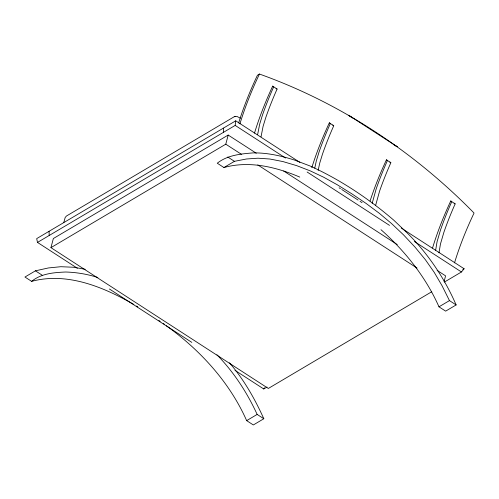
<?xml version="1.0" encoding="UTF-8"?>
<svg xmlns="http://www.w3.org/2000/svg" width="499" height="499" viewBox="0 0 499 499"><rect width="100%" height="100%" fill="white"/><g stroke="black" fill="none" stroke-linecap="round" stroke-linejoin="round"><path stroke-width="0.75" d="M435.577 250.629L437.055 241.772L440.455 230.145A189.651 76.547 -57.1 0 1 451.745 201.683L450.753 200.978A192.321 77.626 -57.1 0 0 432.564 247.953M438.983 252.837L440.467 243.986L443.867 232.353A189.651 76.547 -57.1 0 1 455.15 203.891L454.165 203.193M235.728 120.827L36.689 238.622L37.487 242.414L235.185 125.411L235.728 120.827L299.855 162.362M257.621 134.599L259.673 124.176L262.393 115.3A189.651 76.547 -57.1 0 1 273.677 86.838L272.685 86.134A192.321 77.626 -57.1 0 0 254.496 133.108M261.033 136.813L263.079 126.384L265.799 117.508A189.651 76.547 -57.1 0 1 277.088 89.047L276.097 88.348M314.738 168.2L316.329 160.871L319.048 151.995A189.651 76.547 -57.1 0 1 330.332 123.54L329.34 122.835A192.321 77.626 -57.1 0 0 311.813 167.658M318.15 170.409L319.74 163.079L322.46 154.203A189.651 76.547 -57.1 0 1 333.744 125.748L332.752 125.043M372.185 203.274L376.159 188.99A189.651 76.547 -57.1 0 1 387.442 160.528L386.451 159.823A192.321 77.626 -57.1 0 0 370.065 201.047M375.597 205.482L379.564 191.198A189.651 76.547 -57.1 0 1 390.854 162.736L389.862 162.032M431.785 291.722L268.337 388.453L50.948 247.647L53.356 238.528L228.193 135.054L256.261 153.237M63.803 222.454L65.201 217.439L66.492 215.998L234.268 116.704L236.919 116.423L240.412 118.182M50.948 247.647L225.785 144.18L228.193 135.054M444.098 281.473L445.582 275.86L437.099 270.364M454.52 262.861A192.321 77.626 -57.1 0 1 473.52 214.165L474.05 213.042C413.921 151.69 340.505 102.944 259.449 74.045L258.912 75.168A192.321 77.626 -57.1 0 0 239.919 123.858M234.985 370.339L263.759 388.977L264.414 387.76M444.391 282.072L461.456 271.974L464.107 268.749L401.29 228.062M259.449 74.045L257.409 75.287A195.427 78.879 -57.1 0 0 238.653 122.941M85.248 269.298L73.609 267.252L60.834 266.709L48.397 267.951L35.441 270.826L24.95 277.032L31.624 281.355C67.165 271.861 103.405 286.969 133.857 304.459M380.986 229.69C405.207 251.222 425.797 277.07 438.977 306.816L445.644 311.139L456.136 304.933C444.584 278.311 428.186 253.941 407.664 233.407L393.661 220.084C368.468 198.471 340.486 179.846 310.253 166.061L294.335 160.004C281.006 155.775 267.208 152.694 253.155 152.894C240.637 153.91 227.463 155.12 217.265 163.217L223.939 167.539C249.413 160.441 276.084 166.997 299.774 177.089M31.624 281.355C41.242 273.496 53.767 272.523 65.687 272.011C76.609 272.342 87.462 274.151 97.854 277.531M223.939 167.539L234.43 161.327L246.45 158.994L258.002 158.195L269.947 159.025L282.964 161.576L296.656 165.637L310.266 170.883L323.651 177.214L337.312 184.792L351.77 193.774L366.06 203.411L379.146 213.16L391.478 223.483L403.479 234.823L415 247.099L425.36 259.692L434.192 272.311L442.008 285.659L449.462 300.61L456.136 304.933M462.804 269.522L464.107 268.749M263.759 388.977L267.009 387.049M246.656 420.632L257.147 414.426L263.821 418.748L253.33 424.955L246.656 420.632C229.59 382.14 200.261 350.223 166.373 325.76M438.977 306.816L449.462 300.61M234.268 116.704L234.736 116.573M235.241 116.423L235.615 116.317M393.262 144.417L397.285 146.743L348.658 115.25L352.419 117.989M136.483 306.043L137.793 306.86M450.753 200.978L455.15 203.891M272.685 86.134L277.088 89.047M329.34 122.835L333.744 125.748M386.451 159.823L390.854 162.736M339.12 187.792L340.43 188.641M341.74 189.489L358.095 200.087M360.06 201.353L362.024 202.625M235.185 125.411L285.54 158.027M307.122 172.005L389.519 225.38M414.37 241.472L461.456 271.974M283.682 170.995L397.273 244.572M225.785 144.18L241.447 154.328M257.771 164.895L417.058 268.069M227.756 157.004L234.43 161.327M37.487 242.414L77.376 268.256M109.424 289.008L191.822 342.383M35.441 270.826L42.116 275.149M158.907 320.508L160.148 321.344M163.254 323.439L164.502 324.369M216.928 354.777C233.782 372.061 247.099 392.52 257.147 414.426M229.434 362.792C243.83 379.465 254.802 398.732 263.821 418.748M223.352 128.143L223.483 132.341M49.058 231.299L49.189 235.491"/></g></svg>
